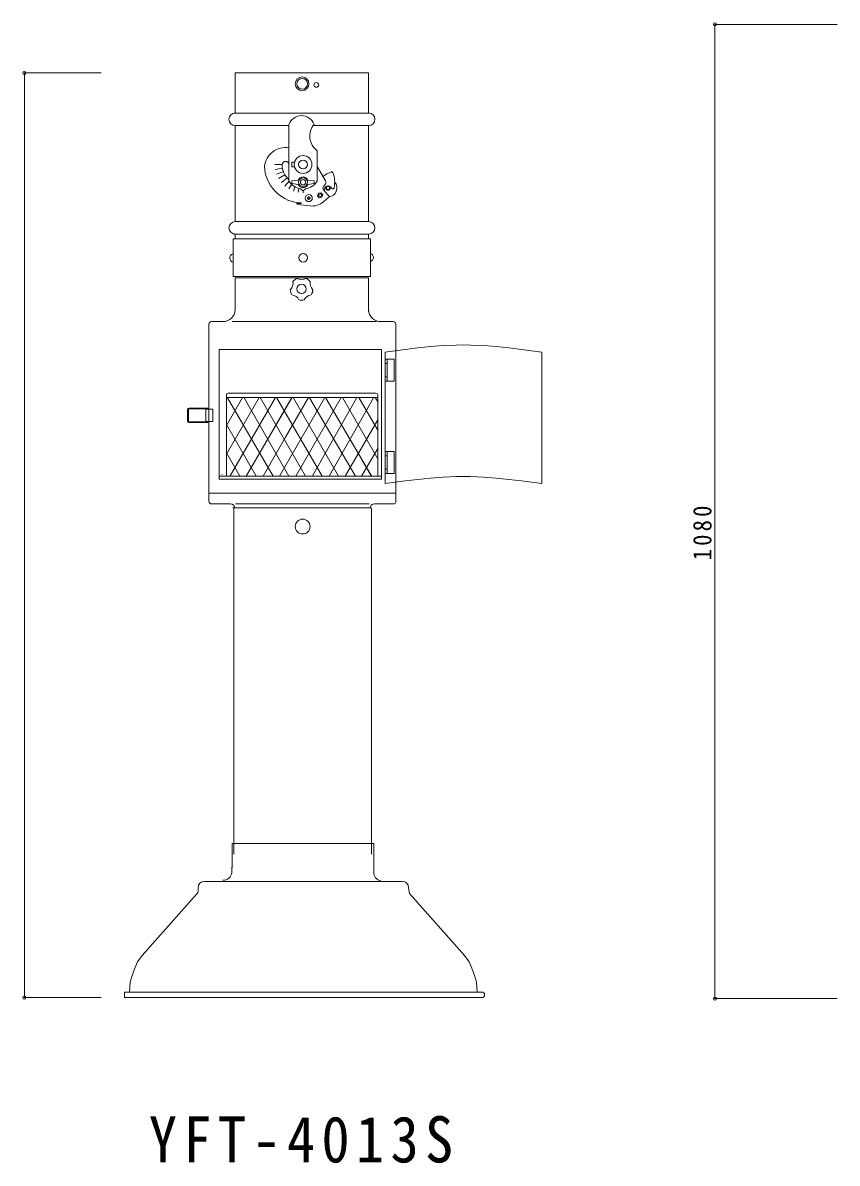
# Model space of a CAD drawing. Units: millimetres, scale not verified. Extents: x -4100 to 2961, y 1396 to 2911.
# Drawn here: x -2378 to -1474, y 1397 to 2664 of the extents above; entities that cross this region are included whole.
import ezdxf

# ---------------------------------------------------------------- set-up
doc = ezdxf.new("R2010")
doc.units = ezdxf.units.MM
doc.header["$LTSCALE"] = 7
doc.header["$PDMODE"] = 32
doc.header["$PDSIZE"] = 3.5
doc.layers.add('F-0', color=7, linetype='Continuous', lineweight=9)
doc.styles.add('ＭＳ ゴシック', font='')
doc.styles.get('ＭＳ ゴシック').set_extended_font_data('MS Gothic')

msp = doc.modelspace()

# ---------------------------------------------------------------- linework, layer by layer
at = {"layer": 'F-0'}
for p, q in [((-1609.517, 1579.368), (-1609.517, 2661.904)), ((-2376.165, 1580.54), (-2376.165, 2607.904)), ((-2142.128, 2563.352), (-2142.128, 2607.904)), ((-2142.128, 2607.904), (-1993.952, 2607.904)), ((-1993.952, 2563.352), (-1993.952, 2607.904)), ((-1992.964, 2563.352), (-2143.116, 2563.352)), ((-2142.346, 2549.254), (-2142.346, 2442.882)), ((-2083.249, 2549.522), (-2142.128, 2549.522)), ((-2082.571, 2487.942), (-2082.571, 2550.669)), ((-1993.952, 2549.522), (-2054.746, 2549.522)), ((-1994.122, 2549.254), (-1994.122, 2443.075)), ((-2079.113, 2503.5), (-2079.113, 2508.933)), ((-2076.263, 2508.933), (-2079.113, 2508.933)), ((-2050.96, 2487.942), (-2050.96, 2521.528)), ((-2089.973, 2506.217), (-2098.153, 2506.217)), ((-2089.62, 2502.187), (-2097.676, 2500.766)), ((-2088.573, 2498.279), (-2096.26, 2495.482)), ((-2076.263, 2503.5), (-2079.113, 2503.5)), ((-2041.705, 2487.922), (-2051.104, 2504.031)), ((-2086.864, 2494.613), (-2093.947, 2490.523)), ((-2084.543, 2491.299), (-2090.809, 2486.041)), ((-2082.37, 2487.619), (-2086.941, 2482.173)), ((-2079.51, 2484.143), (-2082.459, 2479.034)), ((-2079.107, 2485.032), (-2071.705, 2484.044)), ((-2054.423, 2485.032), (-2061.826, 2484.044)), ((-2044.048, 2481.861), (-2041.919, 2484.617)), ((-2075.796, 2481.406), (-2077.5, 2476.722)), ((-2071.449, 2479.654), (-2072.216, 2475.306)), ((-2066.765, 2477.075), (-2066.765, 2474.829)), ((-2039.516, 2472.991), (-2043.945, 2478.111)), ((-2037.452, 2470.605), (-2039.516, 2472.991)), ((-2034.736, 2479.545), (-2036.12, 2481.145)), ((-2073.72, 2463.587), (-2069.07, 2463.798)), ((-2073.675, 2462.6), (-2073.72, 2463.587)), ((-2072.783, 2461.672), (-2072.677, 2462.645)), ((-2059.156, 2460.177), (-2072.783, 2461.672)), ((-2061.997, 2468.468), (-2061.958, 2469.455)), ((-2061.01, 2468.428), (-2061.997, 2468.468)), ((-2060.971, 2469.415), (-2061.958, 2469.455)), ((-2061.05, 2467.441), (-2061.01, 2468.428)), ((-2060.063, 2467.401), (-2061.05, 2467.441)), ((-2060.971, 2469.415), (-2060.931, 2470.402)), ((-2059.944, 2470.362), (-2060.931, 2470.402)), ((-2060.063, 2467.401), (-2060.023, 2468.388)), ((-2059.036, 2468.348), (-2060.023, 2468.388)), ((-2059.984, 2469.375), (-2059.944, 2470.362)), ((-2058.997, 2469.335), (-2059.984, 2469.375)), ((-2059.036, 2468.348), (-2058.997, 2469.335)), ((-2044.078, 2464.874), (-2037.452, 2470.605)), ((-2142.329, 2442.924), (-1994.111, 2442.924)), ((-2144.417, 2423.489), (-1991.938, 2423.489)), ((-2144.417, 2381.745), (-2144.417, 2423.489)), ((-2080.388, 2428.933), (-2144.104, 2428.933)), ((-2142.346, 2428.931), (-2142.346, 2424.254)), ((-1993.952, 2428.933), (-2080.388, 2428.933)), ((-1994.122, 2429.125), (-1994.122, 2424.254)), ((-1991.938, 2423.489), (-1991.938, 2381.745)), ((-2144.417, 2381.745), (-1991.938, 2381.745)), ((-2142.328, 2380.427), (-1993.952, 2380.427)), ((-2142.328, 2344.853), (-2142.328, 2380.427)), ((-1993.952, 2342.976), (-1993.952, 2380.427)), ((-1993.952, 2371.135), (-1993.952, 2343.32)), ((-2155.499, 2331.682), (-2168.306, 2331.682)), ((-2145.336, 2331.673), (-1985.336, 2331.673)), ((-1980.781, 2331.682), (-1966.786, 2331.682)), ((-2171.269, 2132.077), (-2171.269, 2328.718)), ((-1963.823, 2300.719), (-1963.823, 2328.718)), ((-1975.692, 2297.817), (-1975.692, 2151.617)), ((-1963.823, 2154.518), (-1963.823, 2300.719)), ((-1801.832, 2297.817), (-1801.832, 2151.617)), ((-1975.481, 2265.324), (-1975.481, 2290.02)), ((-1975.481, 2285.08), (-1973.505, 2285.08)), ((-1973.505, 2290.02), (-1973.505, 2265.324)), ((-1973.505, 2270.263), (-1975.481, 2270.263)), ((-1965.603, 2265.324), (-1975.481, 2265.324)), ((-2151.875, 2250.223), (-2151.875, 2159.955)), ((-2151.875, 2247.259), (-1983.942, 2247.259)), ((-2115.59, 2247.259), (-2151.875, 2184.412)), ((-2133.841, 2247.259), (-2151.875, 2216.023)), ((-2150.514, 2246.823), (-2100.134, 2159.894)), ((-2149.899, 2252.198), (-1985.918, 2252.198)), ((-2097.426, 2247.276), (-2147.806, 2160.346)), ((-2132.014, 2246.993), (-2082.622, 2160.063)), ((-2079.397, 2246.823), (-2129.777, 2159.894)), ((-2091.679, 2207.892), (-2114.408, 2247.259)), ((-2079.089, 2247.259), (-2099.454, 2211.987)), ((-2045.752, 2159.955), (-2096.157, 2247.259)), ((-2042.588, 2247.259), (-2092.993, 2159.955)), ((-2060.839, 2247.259), (-2086.17, 2203.384)), ((-2027.502, 2159.955), (-2077.907, 2247.259)), ((-2024.338, 2247.259), (-2074.742, 2159.955)), ((-2059.544, 2246.924), (-2008.544, 2159.924)), ((-2007.447, 2246.415), (-2056.447, 2160.415)), ((-2041.524, 2246.633), (-1990.524, 2159.633)), ((-1988.629, 2246.924), (-2037.629, 2159.924)), ((-1983.942, 2179.34), (-2023.155, 2247.259)), ((-1983.942, 2210.951), (-2004.904, 2247.259)), ((-1983.942, 2242.562), (-1986.654, 2247.259)), ((-1983.942, 2250.223), (-1983.942, 2159.955)), ((-2194.946, 2221.178), (-2194.946, 2233.823)), ((-2194.156, 2221.178), (-2194.156, 2233.823)), ((-2193.366, 2235.403), (-2172.818, 2235.403)), ((-2193.366, 2234.613), (-2172.818, 2234.613)), ((-2174.76, 2234.257), (-2174.76, 2220.822)), ((-2166.857, 2234.257), (-2174.76, 2234.257)), ((-2166.857, 2234.257), (-2166.857, 2220.822)), ((-2193.366, 2220.388), (-2172.818, 2220.388)), ((-2193.366, 2219.598), (-2172.818, 2219.598)), ((-2174.76, 2220.822), (-2166.857, 2220.822)), ((-1983.942, 2222.394), (-2019.991, 2159.955)), ((-2118.754, 2159.955), (-2151.875, 2217.321)), ((-2099.454, 2211.987), (-2103.597, 2204.81)), ((-2064.003, 2159.955), (-2091.679, 2207.892)), ((-2086.17, 2203.384), (-2111.244, 2159.955)), ((-2137.005, 2159.955), (-2151.875, 2185.711)), ((-1991.001, 2159.955), (-2008.139, 2189.641)), ((-1983.942, 2190.783), (-2001.74, 2159.955)), ((-1975.516, 2187.461), (-1965.637, 2187.461)), ((-1975.516, 2162.765), (-1975.516, 2187.461)), ((-1975.516, 2182.522), (-1973.54, 2182.522)), ((-1973.54, 2187.461), (-1973.54, 2162.765)), ((-1965.637, 2187.461), (-1965.637, 2162.765)), ((-1973.54, 2167.704), (-1975.516, 2167.704)), ((-2160.03, 2156.596), (-1979.68, 2156.596)), ((-2156.998, 2161.467), (-2156.998, 2161.587)), ((-1965.637, 2162.765), (-1975.516, 2162.765)), ((-1963.823, 2131.172), (-1963.823, 2154.518)), ((-1963.823, 2140.968), (-2171.269, 2140.968)), ((-2147.561, 2129.114), (-2168.306, 2129.114)), ((-1993.458, 2129.114), (-2141.634, 2129.114)), ((-1965.881, 2129.114), (-1987.531, 2129.114)), ((-2081.58, 2124.793), (-2144.583, 2124.793)), ((-2143.725, 2124.166), (-2143.725, 1740.006)), ((-1990.918, 2124.793), (-2081.58, 2124.793)), ((-1990.891, 2124.166), (-1990.891, 1740.006)), ((-2145.661, 1751.603), (-1988.256, 1751.603)), ((-2145.661, 1751.603), (-2145.661, 1724.479)), ((-1990.413, 1751.603), (-1988.359, 1751.603)), ((-1988.256, 1724.926), (-1988.256, 1751.603)), ((-2145.993, 1719.734), (-2145.993, 1725.617)), ((-1988.256, 1719.043), (-1988.256, 1724.926)), ((-2183.379, 1703.186), (-2183.379, 1698.307)), ((-2183.358, 1698.798), (-2183.358, 1702.518)), ((-2157.946, 1709.633), (-2176.243, 1709.633)), ((-1961.764, 1709.633), (-2171.161, 1709.633)), ((-1974.979, 1709.633), (-1956.682, 1709.633)), ((-1948.451, 1695.93), (-1949.834, 1702.845)), ((-2184.382, 1696.101), (-2245.364, 1627.298)), ((-1948.543, 1696.101), (-1887.561, 1627.298)), ((-2265.105, 1585.947), (-2265.105, 1581.231)), ((-2264.414, 1586.638), (-2066.462, 1586.638)), ((-1906.69, 1586.698), (-2225.017, 1586.698)), ((-2066.462, 1586.638), (-1868.247, 1586.638)), ((-2264.414, 1580.54), (-2066.462, 1580.54)), ((-2066.462, 1580.54), (-1868.247, 1580.54))]:
    msp.add_line(p, q, dxfattribs=at)
at = {"layer": 'F-0', "color": 4}
for p, q in [((-1609.517, 2661.904), (-1473.786, 2661.904)), ((-2376.165, 2607.904), (-2290.827, 2607.904)), ((-2376.165, 1580.54), (-2290.827, 1580.54)), ((-1609.517, 1579.368), (-1473.786, 1579.368))]:
    msp.add_line(p, q, dxfattribs=at)
at = {"layer": 'F-0'}
for points in [[(-2079.107, 2485.032), (-2079.107, 2487.995), (-2071.705, 2488.983)], [(-2054.423, 2485.032), (-2054.423, 2487.995), (-2061.826, 2488.983)], [(-2069.482, 2479.252), (-2066.765, 2477.075), (-2064.049, 2479.252)], [(-2073.675, 2462.6), (-2069.025, 2462.811), (-2069.07, 2463.798)], [(-2160.03, 2300.721), (-1979.68, 2300.721), (-1979.68, 2156.596)], [(-2160.03, 2300.721), (-2160.03, 2161.66), (-2160.03, 2156.596)], [(-1975.692, 2297.817), (-1967.507, 2298.93), (-1953.395, 2300.791), (-1939.283, 2302.492), (-1925.171, 2303.931), (-1911.059, 2305.007), (-1896.947, 2305.618), (-1888.762, 2305.72), (-1880.577, 2305.618), (-1866.465, 2305.007), (-1852.353, 2303.931), (-1838.241, 2302.492), (-1824.129, 2300.791), (-1810.017, 2298.93), (-1801.832, 2297.817)], [(-1975.481, 2290.02), (-1965.603, 2290.02), (-1965.603, 2265.324)], [(-2160.248, 2159.955), (-2155.257, 2159.955), (-1979.897, 2159.955)], [(-1975.692, 2151.617), (-1967.507, 2152.73), (-1953.395, 2154.591), (-1939.283, 2156.292), (-1925.171, 2157.731), (-1911.059, 2158.807), (-1896.947, 2159.418), (-1888.762, 2159.52), (-1880.577, 2159.418), (-1866.465, 2158.807), (-1852.353, 2157.731), (-1838.241, 2156.292), (-1824.129, 2154.591), (-1810.017, 2152.73), (-1801.832, 2151.617)], [(-2259.595, 1586.638), (-2258.578, 1597.82), (-2256.546, 1604.935), (-2253.496, 1613.067), (-2250.447, 1620.183), (-2245.364, 1627.298)], [(-1873.33, 1586.638), (-1874.346, 1597.82), (-1876.379, 1604.935), (-1879.429, 1613.067), (-1882.478, 1620.183), (-1887.561, 1627.298)], [(-1876.379, 1604.935), (-1879.429, 1613.067), (-1882.478, 1620.183), (-1887.561, 1627.298)]]:
    msp.add_lwpolyline(points, dxfattribs=at)
msp.add_lwpolyline([(-2049.791, 2474.299), (-2050.762, 2471.5), (-2048.824, 2469.258), (-2045.913, 2469.817), (-2044.941, 2472.616), (-2046.88, 2474.858)], close=True, dxfattribs=at)
for centre, radius in [((-2067.908, 2595.927), 7.573), ((-2067.839, 2595.915), 5.927), ((-2052.073, 2594.629), 2.634), ((-2066.765, 2506.217), 9.878), ((-2066.765, 2506.217), 4.939), ((-2066.765, 2486.513), 4.939), ((-2066.765, 2486.513), 2.963), ((-2060.497, 2468.901), 3.951), ((-2047.852, 2472.058), 1.482), ((-2039.109, 2480.042), 2.47), ((-2039.109, 2480.042), 1.976), ((-2066.786, 2402.627), 4.802), ((-2068.466, 2368.036), 5.186), ((-2067.277, 2103.947), 8.232)]:
    msp.add_circle(centre, radius, dxfattribs=at)
for centre, radius, start, end in [((-2142.128, 2556.437), 6.915, 90, 270), ((-2068.547, 2545.654), 14.893, 19.67743, 160.32256), ((-1993.952, 2556.437), 6.915, 270, 90), ((-2039.579, 2537.708), 19.782, 139.06517, 234.87869), ((-2086.12, 2501.393), 23.75, 81.40654, 172.99953), ((-2086.275, 2506.007), 3.704, 90, 181.22952), ((-2086.275, 2506.007), 3.704, 3.23477, 90), ((-2066.765, 2506.217), 42.971, 182.57289, 262.23984), ((-2066.765, 2506.217), 23.214, 180.51668, 227.08981), ((-2023.733, 2463.789), 35.964, 109.2178, 125.62424), ((-2039.109, 2478.56), 19.51, 73.48132, 80.26373), ((-2034.829, 2496.496), 1.482, 80.26373, 119.82397), ((-2034.829, 2496.496), 1.482, 358.37778, 80.26373), ((-2065.178, 2486.187), 33.504, 350.44992, 19.28555), ((-2066.765, 2497.546), 18.495, 211.28448, 261.55359), ((-2066.765, 2486.513), 5.927, 90, 156.05156), ((-2066.765, 2486.513), 5.927, 203.94843, 336.05156), ((-2066.765, 2486.513), 5.927, 23.94843, 90), ((-2066.765, 2497.546), 18.495, 278.4464, 328.7155), ((-2044.264, 2486.429), 2.963, 322.30957, 30.26373), ((-2039.109, 2480.042), 9.878, 277.19296, 41.19754), ((-2041.703, 2480.05), 2.963, 142.30957, 220.8582), ((-2039.109, 2478.56), 3.951, 45, 220.8582), ((-2033.616, 2480.515), 1.482, 220.8582, 4.3978), ((-2057.002, 2479.816), 19.757, 263.74202, 310.8582), ((-2142.128, 2435.847), 6.915, 90, 270), ((-1993.952, 2435.847), 6.915, 270, 90), ((-2143.346, 2402.328), 4.802, 104.93142, 258.69007), ((-1993.516, 2402.926), 4.802, 288.43495, 70.34618), ((-2087.49, 2374.217), 9.631, 312.17187, 11.82813), ((-2068.466, 2368.036), 12.595, 112.35627, 139.64373), ((-2068.466, 2388.04), 9.631, 240.17187, 299.82813), ((-2068.466, 2368.036), 12.595, 40.35627, 67.64373), ((-2049.441, 2374.217), 9.631, 168.17187, 227.82813), ((-2068.466, 2368.036), 12.595, 184.35627, 211.64373), ((-2080.224, 2351.852), 9.631, 24.17187, 83.82813), ((-2056.708, 2351.852), 9.631, 96.17187, 155.82813), ((-2068.503, 2368.036), 12.595, 328.35627, 355.64373), ((-2068.466, 2368.036), 12.595, 328.35627, 355.64373), ((-2155.499, 2344.853), 13.171, 270, 0), ((-2068.466, 2368.036), 12.595, 256.35627, 283.64373), ((-1980.781, 2344.853), 13.171, 180, 270), ((-2168.306, 2328.718), 2.963, 90, 180), ((-1966.786, 2328.718), 2.963, 0, 90), ((-2149.899, 2250.223), 1.976, 90, 180), ((-1985.918, 2250.223), 1.976, 0, 90), ((-2193.366, 2233.823), 1.581, 90, 180), ((-2193.366, 2233.823), 0.79, 90, 180), ((-2172.818, 2233.823), 1.581, 15.93796, 90), ((-2172.818, 2233.823), 0.79, 33.31165, 90), ((-2193.366, 2221.178), 1.581, 180, 270), ((-2193.366, 2221.178), 0.79, 180, 270), ((-2172.818, 2221.178), 0.79, 270, 333.20451), ((-2172.818, 2221.178), 1.581, 270, 346.97339), ((-2168.306, 2132.077), 2.963, 180, 270), ((-2147.561, 2124.175), 4.939, 0, 90), ((-1987.531, 2124.175), 4.939, 90, 180), ((-1965.881, 2131.172), 2.058, 270, 0), ((-2155.149, 1720.131), 9.177, 265.66863, 357.02052), ((-1979.107, 1719.373), 9.177, 176.02062, 262.33952), ((-2187.424, 1698.798), 4.066, 318.44836, 0), ((-2176.243, 1702.518), 7.115, 90, 180), ((-1956.682, 1702.518), 7.115, 0, 90), ((-2264.414, 1585.947), 0.692, 90, 180), ((-1868.247, 1583.589), 3.05, 270, 90), ((-2264.414, 1581.231), 0.692, 180, 270)]:
    msp.add_arc(centre, radius, start, end, dxfattribs=at)
at = {"layer": 'F-0', "color": 1}
for p in [(-1609.517, 2661.904), (-2376.165, 2607.904), (-2376.165, 1580.54), (-1609.517, 1579.368)]:
    msp.add_point(p, dxfattribs=at)

# ---------------------------------------------------------------- texts
at = {"layer": 'F-0', "insert": (-1613.017, 2066.386), "char_height": 20.53, "attachment_point": 7, "rotation": 90, "style": 'ＭＳ ゴシック'}
msp.add_mtext('\\T1.28;\\W0.9;1080', dxfattribs=at)
at = {"layer": 'F-0', "color": 6, "insert": (-2238.104, 1396.526), "char_height": 51.32, "attachment_point": 7, "style": 'ＭＳ ゴシック'}
msp.add_mtext('\\T1.22;\\W0.9;YFT-4013S', dxfattribs=at)

doc.saveas('drawing.dxf')
